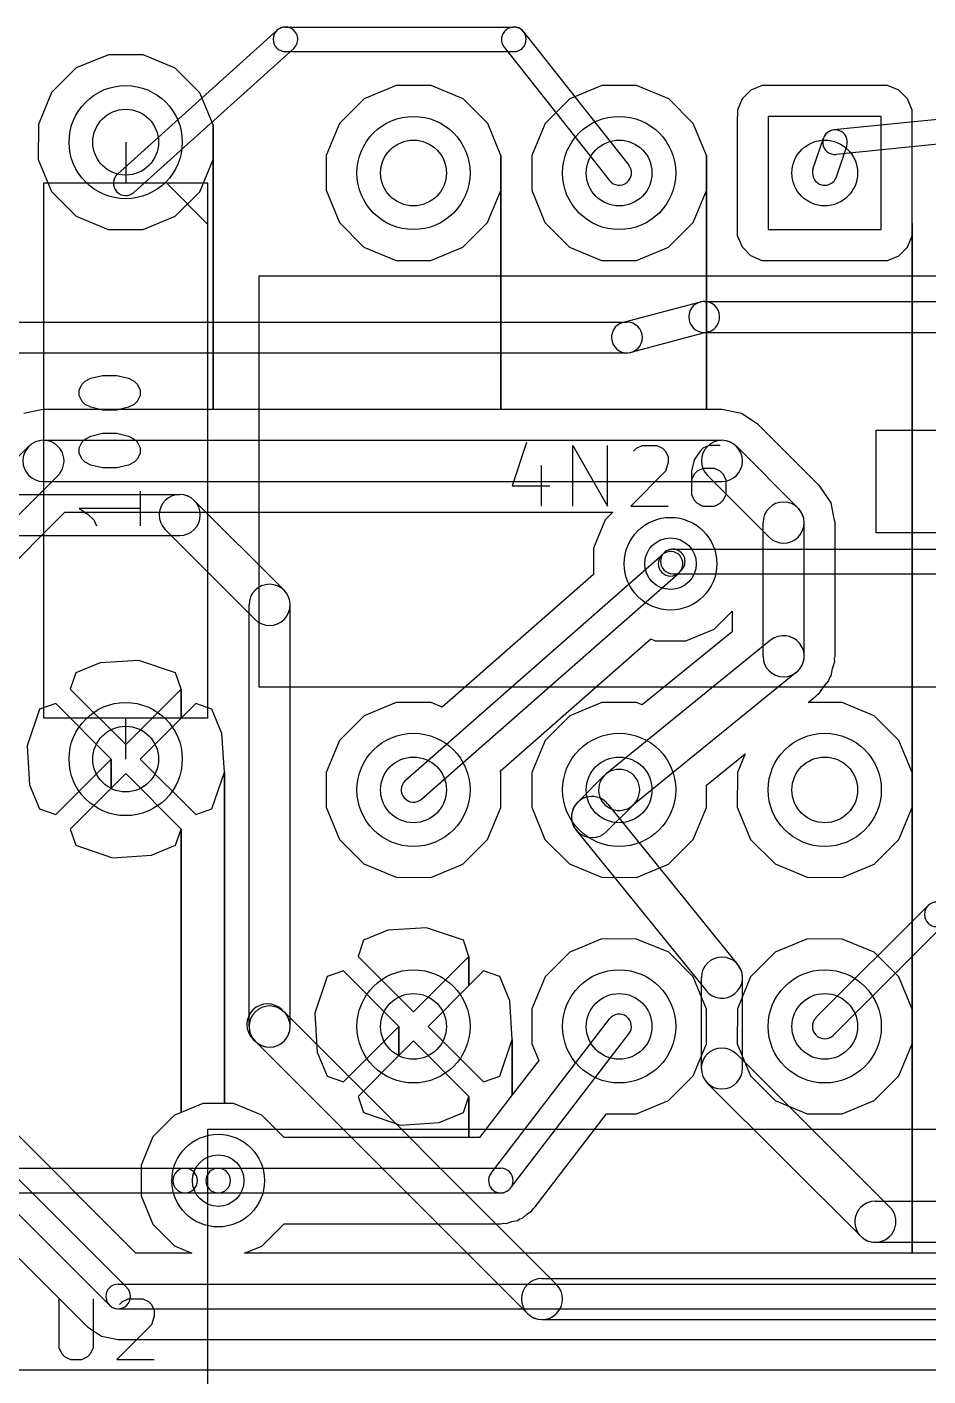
# Model space of a CAD drawing. Extents: x 10 to 410, y -287 to -10.
# Drawn here: x 189.53 to 200.67, y -130.68 to -114.02 of the extents above; entities that cross this region are included whole.
import ezdxf

# ---------------------------------------------------------------- set-up
doc = ezdxf.new("R2010")
doc.units = 0
doc.header["$MEASUREMENT"] = 0
doc.layers.add('Black', color=250, linetype='CONTINUOUS')
doc.layers.add('White', color=7, linetype='CONTINUOUS')

msp = doc.modelspace()

# ---------------------------------------------------------------- linework, layer by layer
at = {"layer": 'BLACK'}
for p, q in [((190.54, -114.363), (190.143, -114.527)), ((190.54, -114.363), (190.143, -114.527)), ((190.97, -114.364), (190.54, -114.363)), ((190.97, -114.364), (190.54, -114.363)), ((191.366, -114.528), (190.97, -114.364)), ((191.366, -114.528), (190.97, -114.364)), ((190.143, -114.527), (189.839, -114.831)), ((190.143, -114.527), (189.839, -114.831)), ((191.67, -114.832), (191.366, -114.528)), ((191.67, -114.832), (191.366, -114.528)), ((194.096, -114.744), (193.699, -114.908)), ((194.096, -114.744), (193.699, -114.908)), ((194.526, -114.745), (194.096, -114.744)), ((194.526, -114.745), (194.096, -114.744)), ((194.922, -114.909), (194.526, -114.745)), ((194.922, -114.909), (194.526, -114.745)), ((196.636, -114.744), (196.239, -114.908)), ((196.636, -114.744), (196.239, -114.908)), ((197.066, -114.745), (196.636, -114.744)), ((197.066, -114.745), (196.636, -114.744)), ((197.462, -114.909), (197.066, -114.745)), ((197.462, -114.909), (197.066, -114.745)), ((198.476, -114.802), (198.369, -114.909)), ((198.476, -114.802), (198.369, -114.909)), ((198.616, -114.744), (198.476, -114.802)), ((198.616, -114.744), (198.476, -114.802)), ((200.013, -114.744), (198.616, -114.744)), ((200.013, -114.744), (198.616, -114.744)), ((200.165, -114.745), (200.013, -114.744)), ((200.165, -114.745), (200.013, -114.744)), ((200.305, -114.803), (200.165, -114.745)), ((200.305, -114.803), (200.165, -114.745)), ((200.412, -114.91), (200.305, -114.803)), ((200.412, -114.91), (200.305, -114.803)), ((189.839, -114.831), (189.675, -115.227)), ((189.839, -114.831), (189.675, -115.227)), ((191.834, -115.229), (191.67, -114.832)), ((191.834, -115.229), (191.67, -114.832)), ((193.699, -114.908), (193.395, -115.212)), ((193.699, -114.908), (193.395, -115.212)), ((195.226, -115.213), (194.922, -114.909)), ((195.226, -115.213), (194.922, -114.909)), ((196.239, -114.908), (195.935, -115.212)), ((196.239, -114.908), (195.935, -115.212)), ((197.766, -115.213), (197.462, -114.909)), ((197.766, -115.213), (197.462, -114.909)), ((198.369, -114.909), (198.311, -115.049)), ((198.369, -114.909), (198.311, -115.049)), ((200.47, -115.05), (200.412, -114.91)), ((200.47, -115.05), (200.412, -114.91)), ((198.311, -115.049), (198.31, -115.201)), ((198.311, -115.049), (198.31, -115.201)), ((200.088, -115.125), (198.691, -115.125)), ((198.691, -115.125), (198.691, -116.522)), ((200.088, -115.125), (198.691, -115.125)), ((198.691, -115.125), (198.691, -116.522)), ((200.088, -115.125), (198.691, -115.125)), ((198.691, -115.125), (198.691, -116.522)), ((200.088, -116.522), (200.088, -115.125)), ((200.088, -116.522), (200.088, -115.125)), ((200.088, -116.522), (200.088, -115.125)), ((200.47, -116.447), (200.47, -115.05)), ((200.47, -116.447), (200.47, -115.05)), ((189.675, -115.227), (189.674, -115.657)), ((189.675, -115.227), (189.674, -115.657)), ((191.833, -115.659), (191.834, -115.229)), ((191.833, -115.659), (191.834, -115.229)), ((191.834, -118.745), (191.834, -115.229)), ((191.834, -115.229), (191.834, -118.745)), ((191.834, -118.745), (191.834, -115.229)), ((191.834, -115.229), (191.834, -118.745)), ((193.395, -115.212), (193.231, -115.608)), ((193.395, -115.212), (193.231, -115.608)), ((195.39, -115.61), (195.226, -115.213)), ((195.39, -115.61), (195.226, -115.213)), ((195.935, -115.212), (195.771, -115.608)), ((195.935, -115.212), (195.771, -115.608)), ((197.93, -115.61), (197.766, -115.213)), ((197.93, -115.61), (197.766, -115.213)), ((198.31, -115.201), (198.31, -116.598)), ((198.31, -115.201), (198.31, -116.598)), ((190.754, -115.443), (190.754, -115.951)), ((193.231, -115.608), (193.23, -116.038)), ((193.231, -115.608), (193.23, -116.038)), ((195.389, -116.04), (195.39, -115.61)), ((195.389, -116.04), (195.39, -115.61)), ((195.39, -118.745), (195.39, -115.61)), ((195.39, -115.61), (195.39, -118.745)), ((195.39, -118.745), (195.39, -115.61)), ((195.39, -115.61), (195.39, -118.745)), ((195.771, -115.608), (195.77, -116.038)), ((195.771, -115.608), (195.77, -116.038)), ((197.929, -116.04), (197.93, -115.61)), ((197.929, -116.04), (197.93, -115.61)), ((197.93, -118.745), (197.93, -115.61)), ((197.93, -115.61), (197.93, -118.745)), ((197.93, -118.745), (197.93, -115.61)), ((197.93, -115.61), (197.93, -118.745)), ((189.674, -115.657), (189.838, -116.054)), ((189.674, -115.657), (189.838, -116.054)), ((191.669, -116.055), (191.833, -115.659)), ((191.669, -116.055), (191.833, -115.659)), ((191.77, -115.951), (189.738, -115.951)), ((189.738, -115.951), (189.738, -122.555)), ((191.262, -115.951), (191.77, -116.459)), ((191.77, -122.555), (191.77, -115.951)), ((189.838, -116.054), (190.142, -116.358)), ((189.838, -116.054), (190.142, -116.358)), ((191.365, -116.359), (191.669, -116.055)), ((191.365, -116.359), (191.669, -116.055)), ((193.23, -116.038), (193.394, -116.435)), ((193.23, -116.038), (193.394, -116.435)), ((195.225, -116.436), (195.389, -116.04)), ((195.225, -116.436), (195.389, -116.04)), ((195.77, -116.038), (195.934, -116.435)), ((195.77, -116.038), (195.934, -116.435)), ((197.765, -116.436), (197.929, -116.04)), ((197.765, -116.436), (197.929, -116.04)), ((190.142, -116.358), (190.538, -116.522)), ((190.142, -116.358), (190.538, -116.522)), ((190.968, -116.523), (191.365, -116.359)), ((190.968, -116.523), (191.365, -116.359)), ((193.394, -116.435), (193.698, -116.739)), ((193.394, -116.435), (193.698, -116.739)), ((194.921, -116.74), (195.225, -116.436)), ((194.921, -116.74), (195.225, -116.436)), ((195.934, -116.435), (196.238, -116.739)), ((195.934, -116.435), (196.238, -116.739)), ((197.461, -116.74), (197.765, -116.436)), ((197.461, -116.74), (197.765, -116.436)), ((200.469, -116.599), (200.47, -116.447)), ((200.469, -116.599), (200.47, -116.447)), ((200.47, -123.23), (200.47, -116.447)), ((200.47, -116.447), (200.47, -123.23)), ((200.47, -123.23), (200.47, -116.447)), ((200.47, -116.447), (200.47, -123.23)), ((190.538, -116.522), (190.968, -116.523)), ((190.538, -116.522), (190.968, -116.523)), ((198.31, -116.598), (198.368, -116.738)), ((198.31, -116.598), (198.368, -116.738)), ((198.691, -116.522), (200.088, -116.522)), ((198.691, -116.522), (200.088, -116.522)), ((198.691, -116.522), (200.088, -116.522)), ((200.411, -116.739), (200.469, -116.599)), ((200.411, -116.739), (200.469, -116.599)), ((193.698, -116.739), (194.094, -116.903)), ((193.698, -116.739), (194.094, -116.903)), ((194.524, -116.904), (194.921, -116.74)), ((194.524, -116.904), (194.921, -116.74)), ((196.238, -116.739), (196.634, -116.903)), ((196.238, -116.739), (196.634, -116.903)), ((197.064, -116.904), (197.461, -116.74)), ((197.064, -116.904), (197.461, -116.74)), ((198.368, -116.738), (198.475, -116.845)), ((198.368, -116.738), (198.475, -116.845)), ((200.304, -116.846), (200.411, -116.739)), ((200.304, -116.846), (200.411, -116.739)), ((194.094, -116.903), (194.524, -116.904)), ((194.094, -116.903), (194.524, -116.904)), ((196.634, -116.903), (197.064, -116.904)), ((196.634, -116.903), (197.064, -116.904)), ((198.475, -116.845), (198.615, -116.903)), ((198.475, -116.845), (198.615, -116.903)), ((198.615, -116.903), (198.767, -116.904)), ((198.615, -116.903), (198.767, -116.904)), ((198.767, -116.904), (200.164, -116.904)), ((198.767, -116.904), (200.164, -116.904)), ((200.164, -116.904), (200.304, -116.846)), ((200.164, -116.904), (200.304, -116.846)), ((192.405, -122.174), (192.405, -117.094)), ((192.405, -117.094), (201.295, -117.094)), ((190.181, -118.503), (190.216, -118.432)), ((190.216, -118.432), (190.252, -118.396)), ((190.252, -118.396), (190.323, -118.36)), ((190.323, -118.36), (190.466, -118.324)), ((190.466, -118.324), (190.645, -118.324)), ((190.645, -118.324), (190.788, -118.36)), ((190.788, -118.36), (190.859, -118.396)), ((190.859, -118.396), (190.895, -118.432)), ((190.895, -118.432), (190.931, -118.503)), ((190.181, -118.574), (190.181, -118.503)), ((190.216, -118.646), (190.181, -118.574)), ((190.931, -118.574), (190.895, -118.646)), ((190.931, -118.503), (190.931, -118.574)), ((189.69, -118.755), (189.495, -118.793)), ((189.69, -118.755), (189.495, -118.793)), ((189.738, -118.745), (189.69, -118.755)), ((189.738, -118.745), (189.69, -118.755)), ((191.834, -118.745), (189.738, -118.745)), ((189.738, -118.745), (189.738, -118.745)), ((191.834, -118.745), (189.738, -118.745)), ((189.738, -118.745), (189.738, -118.745)), ((190.252, -118.682), (190.216, -118.646)), ((190.323, -118.717), (190.252, -118.682)), ((190.466, -118.753), (190.323, -118.717)), ((190.645, -118.753), (190.466, -118.753)), ((190.788, -118.717), (190.645, -118.753)), ((190.859, -118.682), (190.788, -118.717)), ((190.895, -118.646), (190.859, -118.682)), ((195.39, -118.745), (191.834, -118.745)), ((195.39, -118.745), (191.834, -118.745)), ((197.93, -118.745), (195.39, -118.745)), ((197.93, -118.745), (195.39, -118.745)), ((198.12, -118.745), (197.93, -118.745)), ((198.12, -118.745), (197.93, -118.745)), ((198.363, -118.793), (198.12, -118.745)), ((198.363, -118.793), (198.12, -118.745)), ((198.569, -118.931), (198.363, -118.793)), ((198.569, -118.931), (198.363, -118.793)), ((199.331, -119.693), (198.569, -118.931)), ((199.331, -119.693), (198.569, -118.931)), ((189.738, -119.126), (198.12, -119.126)), ((190.216, -119.146), (190.252, -119.11)), ((190.252, -119.11), (190.323, -119.074)), ((190.323, -119.074), (190.466, -119.039)), ((190.466, -119.039), (190.645, -119.039)), ((190.645, -119.039), (190.788, -119.074)), ((190.788, -119.074), (190.859, -119.11)), ((190.859, -119.11), (190.895, -119.146)), ((200.025, -120.269), (200.025, -118.999)), ((200.025, -118.999), (201.295, -118.999)), ((187.78, -120.978), (189.558, -119.2)), ((190.181, -119.217), (190.216, -119.146)), ((190.181, -119.289), (190.181, -119.217)), ((190.216, -119.36), (190.181, -119.289)), ((190.895, -119.146), (190.931, -119.217)), ((190.931, -119.289), (190.895, -119.36)), ((190.931, -119.217), (190.931, -119.289)), ((195.707, -119.152), (195.529, -119.688)), ((196.279, -119.938), (196.279, -119.188)), ((196.279, -119.188), (196.707, -119.938)), ((196.707, -119.938), (196.707, -119.188)), ((197.029, -119.259), (197.064, -119.223)), ((197.064, -119.223), (197.136, -119.188)), ((197.136, -119.188), (197.314, -119.188)), ((197.314, -119.188), (197.386, -119.223)), ((197.386, -119.223), (197.421, -119.259)), ((197.421, -119.259), (197.457, -119.33)), ((197.85, -119.259), (197.779, -119.366)), ((197.886, -119.223), (197.85, -119.259)), ((197.957, -119.188), (197.886, -119.223)), ((198.1, -119.188), (197.957, -119.188)), ((198.3, -119.2), (199.062, -119.962)), ((190.252, -119.396), (190.216, -119.36)), ((190.323, -119.432), (190.252, -119.396)), ((190.466, -119.467), (190.323, -119.432)), ((190.645, -119.467), (190.466, -119.467)), ((190.788, -119.432), (190.645, -119.467)), ((190.859, -119.396), (190.788, -119.432)), ((190.895, -119.36), (190.859, -119.396)), ((195.886, -119.438), (195.886, -119.938)), ((197.457, -119.402), (197.421, -119.509)), ((197.457, -119.33), (197.457, -119.402)), ((197.779, -119.366), (197.743, -119.509)), ((188.14, -121.338), (189.918, -119.56)), ((189.738, -119.634), (198.12, -119.634)), ((197.421, -119.509), (196.993, -119.938)), ((197.743, -119.509), (197.743, -119.795)), ((197.779, -119.545), (197.743, -119.616)), ((197.814, -119.509), (197.779, -119.545)), ((197.886, -119.473), (197.814, -119.509)), ((198.029, -119.473), (197.886, -119.473)), ((197.94, -119.56), (198.702, -120.322)), ((198.1, -119.509), (198.029, -119.473)), ((198.136, -119.545), (198.1, -119.509)), ((198.171, -119.616), (198.136, -119.545)), ((198.171, -119.795), (198.171, -119.616)), ((190.931, -119.753), (190.931, -120.182)), ((195.529, -119.688), (195.993, -119.688)), ((197.743, -119.795), (197.779, -119.866)), ((198.136, -119.866), (198.171, -119.795)), ((199.469, -119.899), (199.331, -119.693)), ((199.331, -119.693), (199.331, -119.693)), ((199.469, -119.899), (199.331, -119.693)), ((199.331, -119.693), (199.331, -119.693)), ((190.931, -119.967), (190.181, -119.967)), ((190.181, -119.967), (190.288, -120.039)), ((196.993, -119.938), (197.457, -119.938)), ((197.779, -119.866), (197.814, -119.902)), ((197.814, -119.902), (197.886, -119.938)), ((197.886, -119.938), (198.029, -119.938)), ((198.029, -119.938), (198.1, -119.902)), ((198.1, -119.902), (198.136, -119.866)), ((199.507, -120.094), (199.469, -119.899)), ((199.469, -119.899), (199.469, -119.899)), ((199.507, -120.094), (199.469, -119.899)), ((199.469, -119.899), (199.469, -119.899)), ((189.053, -120.963), (190.001, -120.015)), ((189.053, -120.963), (190.001, -120.015)), ((190.001, -120.015), (196.773, -120.015)), ((190.001, -120.015), (196.773, -120.015)), ((190.288, -120.039), (190.359, -120.11)), ((190.359, -120.11), (190.395, -120.182)), ((196.678, -120.11), (196.533, -120.46)), ((196.678, -120.11), (196.533, -120.46)), ((196.773, -120.015), (196.678, -120.11)), ((196.773, -120.015), (196.678, -120.11)), ((199.517, -120.142), (199.507, -120.094)), ((199.517, -120.142), (199.507, -120.094)), ((198.628, -121.793), (198.628, -120.142)), ((199.136, -121.793), (199.136, -120.142)), ((199.517, -121.793), (199.517, -120.142)), ((199.517, -120.142), (199.517, -120.142)), ((199.517, -120.142), (199.517, -120.142)), ((199.517, -121.793), (199.517, -120.142)), ((199.517, -120.142), (199.517, -120.142)), ((199.517, -120.142), (199.517, -120.142)), ((201.295, -120.269), (200.025, -120.269)), ((196.533, -120.46), (196.532, -120.782)), ((196.533, -120.46), (196.532, -120.782)), ((194.208, -123.328), (197.386, -120.537)), ((194.409, -123.557), (197.587, -120.766)), ((196.532, -120.782), (194.665, -122.422)), ((196.532, -120.782), (194.665, -122.422)), ((198.024, -121.458), (198.247, -121.235)), ((198.024, -121.458), (198.247, -121.235)), ((198.247, -121.235), (198.247, -121.49)), ((198.247, -121.235), (198.247, -121.49)), ((197.674, -121.603), (198.024, -121.458)), ((197.674, -121.603), (198.024, -121.458)), ((195.382, -123.212), (197.24, -121.58)), ((195.382, -123.212), (197.24, -121.58)), ((198.722, -121.596), (196.69, -123.247)), ((198.247, -121.49), (197.136, -122.394)), ((198.247, -121.49), (197.136, -122.394)), ((197.24, -121.58), (197.295, -121.602)), ((197.24, -121.58), (197.295, -121.602)), ((197.295, -121.602), (197.674, -121.603)), ((197.295, -121.602), (197.674, -121.603)), ((199.51, -121.826), (199.517, -121.793)), ((199.51, -121.826), (199.517, -121.793)), ((190.437, -121.874), (190.138, -121.998)), ((190.437, -121.874), (190.138, -121.998)), ((190.916, -121.844), (190.437, -121.874)), ((190.916, -121.844), (190.437, -121.874)), ((191.37, -121.998), (190.916, -121.844)), ((191.37, -121.998), (190.916, -121.844)), ((199.469, -122.036), (199.487, -121.944)), ((199.469, -122.036), (199.487, -121.944)), ((199.487, -121.944), (199.513, -121.858)), ((199.487, -121.944), (199.513, -121.858)), ((199.513, -121.858), (199.51, -121.826)), ((199.513, -121.858), (199.51, -121.826)), ((190.138, -121.998), (190.069, -122.198)), ((190.138, -121.998), (190.069, -122.198)), ((191.439, -122.198), (191.37, -121.998)), ((191.439, -122.198), (191.37, -121.998)), ((199.042, -121.99), (197.01, -123.641)), ((199.383, -122.163), (199.44, -122.095)), ((199.383, -122.163), (199.44, -122.095)), ((199.44, -122.095), (199.45, -122.064)), ((199.44, -122.095), (199.45, -122.064)), ((199.45, -122.064), (199.469, -122.036)), ((199.45, -122.064), (199.469, -122.036)), ((190.069, -122.198), (190.754, -122.883)), ((190.069, -122.198), (190.754, -122.883)), ((190.754, -122.883), (191.439, -122.198)), ((190.754, -122.883), (191.439, -122.198)), ((191.439, -122.558), (191.439, -122.198)), ((191.439, -122.198), (191.439, -122.558)), ((191.439, -122.558), (191.439, -122.198)), ((191.439, -122.198), (191.439, -122.558)), ((201.295, -122.174), (192.405, -122.174)), ((199.185, -122.364), (199.282, -122.286)), ((199.185, -122.364), (199.282, -122.286)), ((199.282, -122.286), (199.303, -122.261)), ((199.282, -122.286), (199.303, -122.261)), ((199.303, -122.261), (199.331, -122.242)), ((199.303, -122.261), (199.331, -122.242)), ((199.331, -122.242), (199.383, -122.163)), ((199.331, -122.242), (199.383, -122.163)), ((189.689, -122.447), (189.535, -122.901)), ((189.689, -122.447), (189.535, -122.901)), ((189.889, -122.378), (189.689, -122.447)), ((189.889, -122.378), (189.689, -122.447)), ((190.574, -123.063), (189.889, -122.378)), ((190.574, -123.063), (189.889, -122.378)), ((191.619, -122.378), (191.439, -122.558)), ((191.619, -122.378), (191.439, -122.558)), ((191.819, -122.447), (191.619, -122.378)), ((191.819, -122.447), (191.619, -122.378)), ((191.943, -122.746), (191.819, -122.447)), ((191.943, -122.746), (191.819, -122.447)), ((194.096, -122.364), (193.699, -122.528)), ((194.096, -122.364), (193.699, -122.528)), ((194.526, -122.365), (194.096, -122.364)), ((194.526, -122.365), (194.096, -122.364)), ((194.665, -122.422), (194.526, -122.365)), ((194.665, -122.422), (194.526, -122.365)), ((196.636, -122.364), (196.239, -122.528)), ((196.636, -122.364), (196.239, -122.528)), ((197.066, -122.365), (196.636, -122.364)), ((197.066, -122.365), (196.636, -122.364)), ((197.136, -122.394), (197.066, -122.365)), ((197.136, -122.394), (197.066, -122.365)), ((199.606, -122.365), (199.185, -122.364)), ((199.606, -122.365), (199.185, -122.364)), ((200.002, -122.529), (199.606, -122.365)), ((200.002, -122.529), (199.606, -122.365)), ((189.738, -122.555), (190.754, -122.555)), ((190.754, -123.063), (190.754, -122.555)), ((190.754, -122.555), (191.77, -122.555)), ((191.439, -122.558), (190.934, -123.063)), ((191.439, -122.558), (190.934, -123.063)), ((193.699, -122.528), (193.395, -122.832)), ((193.699, -122.528), (193.395, -122.832)), ((196.239, -122.528), (195.935, -122.832)), ((196.239, -122.528), (195.935, -122.832)), ((200.306, -122.833), (200.002, -122.529)), ((200.306, -122.833), (200.002, -122.529)), ((191.973, -123.225), (191.943, -122.746)), ((191.973, -123.225), (191.943, -122.746)), ((189.535, -122.901), (189.565, -123.38)), ((189.535, -122.901), (189.565, -123.38)), ((193.395, -122.832), (193.231, -123.228)), ((193.395, -122.832), (193.231, -123.228)), ((195.935, -122.832), (195.771, -123.228)), ((195.935, -122.832), (195.771, -123.228)), ((200.47, -123.23), (200.306, -122.833)), ((200.47, -123.23), (200.306, -122.833)), ((189.889, -123.748), (190.574, -123.063)), ((189.889, -123.748), (190.574, -123.063)), ((190.574, -123.422), (190.574, -123.063)), ((190.574, -123.063), (190.574, -123.422)), ((190.574, -123.422), (190.574, -123.063)), ((190.574, -123.063), (190.574, -123.422)), ((190.934, -123.063), (191.619, -123.748)), ((190.934, -123.063), (191.619, -123.748)), ((197.93, -123.385), (198.407, -122.997)), ((197.93, -123.385), (198.407, -122.997)), ((198.407, -122.997), (198.311, -123.228)), ((198.407, -122.997), (198.311, -123.228)), ((190.754, -123.243), (190.574, -123.422)), ((190.754, -123.243), (190.574, -123.422)), ((191.439, -123.928), (190.754, -123.243)), ((191.439, -123.928), (190.754, -123.243)), ((191.819, -123.679), (191.973, -123.225)), ((191.819, -123.679), (191.973, -123.225)), ((191.973, -127.318), (191.973, -123.225)), ((191.973, -123.225), (191.973, -127.318)), ((191.973, -127.318), (191.973, -123.225)), ((191.973, -123.225), (191.973, -127.318)), ((193.231, -123.228), (193.23, -123.658)), ((193.231, -123.228), (193.23, -123.658)), ((195.39, -123.23), (195.382, -123.212)), ((195.39, -123.23), (195.382, -123.212)), ((195.389, -123.66), (195.39, -123.23)), ((195.389, -123.66), (195.39, -123.23)), ((195.771, -123.228), (195.77, -123.658)), ((195.771, -123.228), (195.77, -123.658)), ((198.311, -123.228), (198.31, -123.658)), ((198.311, -123.228), (198.31, -123.658)), ((200.469, -123.66), (200.47, -123.23)), ((200.469, -123.66), (200.47, -123.23)), ((200.47, -126.151), (200.47, -123.23)), ((200.47, -123.23), (200.47, -123.23)), ((200.47, -123.23), (200.47, -126.151)), ((200.47, -126.151), (200.47, -123.23)), ((200.47, -123.23), (200.47, -123.23)), ((200.47, -123.23), (200.47, -126.151)), ((189.565, -123.38), (189.689, -123.679)), ((189.565, -123.38), (189.689, -123.679)), ((190.574, -123.422), (190.069, -123.928)), ((190.574, -123.422), (190.069, -123.928)), ((197.929, -123.66), (197.93, -123.385)), ((197.929, -123.66), (197.93, -123.385)), ((189.689, -123.679), (189.889, -123.748)), ((189.689, -123.679), (189.889, -123.748)), ((191.619, -123.748), (191.819, -123.679)), ((191.619, -123.748), (191.819, -123.679)), ((193.23, -123.658), (193.394, -124.055)), ((193.23, -123.658), (193.394, -124.055)), ((195.225, -124.056), (195.389, -123.66)), ((195.225, -124.056), (195.389, -123.66)), ((195.77, -123.658), (195.934, -124.055)), ((195.77, -123.658), (195.934, -124.055)), ((197.765, -124.056), (197.929, -123.66)), ((197.765, -124.056), (197.929, -123.66)), ((198.31, -123.658), (198.474, -124.055)), ((198.31, -123.658), (198.474, -124.055)), ((200.305, -124.056), (200.469, -123.66)), ((200.305, -124.056), (200.469, -123.66)), ((190.069, -123.928), (190.138, -124.128)), ((190.069, -123.928), (190.138, -124.128)), ((191.37, -124.128), (191.439, -123.928)), ((191.37, -124.128), (191.439, -123.928)), ((191.439, -127.429), (191.439, -123.928)), ((191.439, -123.928), (191.439, -127.429)), ((191.439, -127.429), (191.439, -123.928)), ((191.439, -123.928), (191.439, -127.429)), ((190.138, -124.128), (190.592, -124.282)), ((190.138, -124.128), (190.592, -124.282)), ((191.071, -124.252), (191.37, -124.128)), ((191.071, -124.252), (191.37, -124.128)), ((193.394, -124.055), (193.698, -124.359)), ((193.394, -124.055), (193.698, -124.359)), ((194.921, -124.36), (195.225, -124.056)), ((194.921, -124.36), (195.225, -124.056)), ((195.934, -124.055), (196.238, -124.359)), ((195.934, -124.055), (196.238, -124.359)), ((197.461, -124.36), (197.765, -124.056)), ((197.461, -124.36), (197.765, -124.056)), ((198.474, -124.055), (198.778, -124.359)), ((198.474, -124.055), (198.778, -124.359)), ((200.001, -124.36), (200.305, -124.056)), ((200.001, -124.36), (200.305, -124.056)), ((190.592, -124.282), (191.071, -124.252)), ((190.592, -124.282), (191.071, -124.252)), ((193.698, -124.359), (194.094, -124.523)), ((193.698, -124.359), (194.094, -124.523)), ((194.524, -124.524), (194.921, -124.36)), ((194.524, -124.524), (194.921, -124.36)), ((196.238, -124.359), (196.634, -124.523)), ((196.238, -124.359), (196.634, -124.523)), ((197.064, -124.524), (197.461, -124.36)), ((197.064, -124.524), (197.461, -124.36)), ((198.778, -124.359), (199.174, -124.523)), ((198.778, -124.359), (199.174, -124.523)), ((199.604, -124.524), (200.001, -124.36)), ((199.604, -124.524), (200.001, -124.36)), ((194.094, -124.523), (194.524, -124.524)), ((194.094, -124.523), (194.524, -124.524)), ((196.634, -124.523), (197.064, -124.524)), ((196.634, -124.523), (197.064, -124.524)), ((199.174, -124.523), (199.604, -124.524)), ((199.174, -124.523), (199.604, -124.524)), ((193.694, -125.3), (193.625, -125.5)), ((193.694, -125.3), (193.625, -125.5)), ((193.993, -125.176), (193.694, -125.3)), ((193.993, -125.176), (193.694, -125.3)), ((194.472, -125.146), (193.993, -125.176)), ((194.472, -125.146), (193.993, -125.176)), ((194.926, -125.3), (194.472, -125.146)), ((194.926, -125.3), (194.472, -125.146)), ((194.995, -125.5), (194.926, -125.3)), ((194.995, -125.5), (194.926, -125.3)), ((196.636, -125.285), (196.239, -125.449)), ((196.636, -125.285), (196.239, -125.449)), ((197.066, -125.286), (196.636, -125.285)), ((197.066, -125.286), (196.636, -125.285)), ((197.462, -125.45), (197.066, -125.286)), ((197.462, -125.45), (197.066, -125.286)), ((199.176, -125.285), (198.779, -125.449)), ((199.176, -125.285), (198.779, -125.449)), ((199.606, -125.286), (199.176, -125.285)), ((199.606, -125.286), (199.176, -125.285)), ((200.002, -125.45), (199.606, -125.286)), ((200.002, -125.45), (199.606, -125.286)), ((196.239, -125.449), (195.935, -125.753)), ((196.239, -125.449), (195.935, -125.753)), ((197.766, -125.754), (197.462, -125.45)), ((197.766, -125.754), (197.462, -125.45)), ((198.779, -125.449), (198.475, -125.753)), ((198.779, -125.449), (198.475, -125.753)), ((200.306, -125.754), (200.002, -125.45)), ((200.306, -125.754), (200.002, -125.45)), ((193.625, -125.5), (194.31, -126.185)), ((193.625, -125.5), (194.31, -126.185)), ((194.31, -126.185), (194.995, -125.5)), ((194.31, -126.185), (194.995, -125.5)), ((194.995, -125.86), (194.995, -125.5)), ((194.995, -125.5), (194.995, -125.86)), ((194.995, -125.86), (194.995, -125.5)), ((194.995, -125.5), (194.995, -125.86)), ((193.245, -125.749), (193.091, -126.203)), ((193.245, -125.749), (193.091, -126.203)), ((193.445, -125.68), (193.245, -125.749)), ((193.445, -125.68), (193.245, -125.749)), ((194.13, -126.365), (193.445, -125.68)), ((194.13, -126.365), (193.445, -125.68)), ((195.175, -125.68), (194.995, -125.86)), ((195.175, -125.68), (194.995, -125.86)), ((195.375, -125.749), (195.175, -125.68)), ((195.375, -125.749), (195.175, -125.68)), ((195.499, -126.048), (195.375, -125.749)), ((195.499, -126.048), (195.375, -125.749)), ((195.935, -125.753), (195.771, -126.149)), ((195.935, -125.753), (195.771, -126.149)), ((197.93, -126.151), (197.766, -125.754)), ((197.93, -126.151), (197.766, -125.754)), ((198.475, -125.753), (198.311, -126.149)), ((198.475, -125.753), (198.311, -126.149)), ((200.47, -126.151), (200.306, -125.754)), ((200.47, -126.151), (200.306, -125.754)), ((194.995, -125.86), (194.49, -126.365)), ((194.995, -125.86), (194.49, -126.365)), ((195.529, -126.527), (195.499, -126.048)), ((195.529, -126.527), (195.499, -126.048)), ((193.091, -126.203), (193.121, -126.682)), ((193.091, -126.203), (193.121, -126.682)), ((195.268, -128.177), (196.729, -126.273)), ((195.771, -126.149), (195.77, -126.579)), ((195.771, -126.149), (195.77, -126.579)), ((197.929, -126.581), (197.93, -126.151)), ((197.929, -126.581), (197.93, -126.151)), ((198.311, -126.149), (198.31, -126.579)), ((198.311, -126.149), (198.31, -126.579)), ((200.469, -126.581), (200.47, -126.151)), ((200.469, -126.581), (200.47, -126.151)), ((200.47, -129.166), (200.47, -126.151)), ((200.47, -126.151), (200.47, -129.166)), ((200.47, -129.166), (200.47, -126.151)), ((200.47, -126.151), (200.47, -129.166)), ((193.445, -127.05), (194.13, -126.365)), ((193.445, -127.05), (194.13, -126.365)), ((194.13, -126.724), (194.13, -126.365)), ((194.13, -126.365), (194.13, -126.724)), ((194.13, -126.724), (194.13, -126.365)), ((194.13, -126.365), (194.13, -126.724)), ((194.49, -126.365), (195.175, -127.05)), ((194.49, -126.365), (195.175, -127.05)), ((195.51, -128.362), (196.971, -126.458)), ((194.31, -126.545), (194.13, -126.724)), ((194.31, -126.545), (194.13, -126.724)), ((194.995, -127.23), (194.31, -126.545)), ((194.995, -127.23), (194.31, -126.545)), ((195.375, -126.981), (195.529, -126.527)), ((195.375, -126.981), (195.529, -126.527)), ((195.529, -127.211), (195.529, -126.527)), ((195.529, -126.527), (195.529, -127.211)), ((195.529, -127.211), (195.529, -126.527)), ((195.529, -126.527), (195.529, -127.211)), ((195.77, -126.579), (195.856, -126.786)), ((195.77, -126.579), (195.856, -126.786)), ((197.765, -126.977), (197.929, -126.581)), ((197.765, -126.977), (197.929, -126.581)), ((198.31, -126.579), (198.474, -126.976)), ((198.31, -126.579), (198.474, -126.976)), ((200.305, -126.977), (200.469, -126.581)), ((200.305, -126.977), (200.469, -126.581)), ((193.121, -126.682), (193.245, -126.981)), ((193.121, -126.682), (193.245, -126.981)), ((194.13, -126.724), (193.625, -127.23)), ((194.13, -126.724), (193.625, -127.23)), ((195.856, -126.786), (195.529, -127.211)), ((195.856, -126.786), (195.529, -127.211)), ((190.768, -129.592), (188.068, -126.892)), ((190.552, -129.808), (187.852, -127.108)), ((193.245, -126.981), (193.445, -127.05)), ((193.245, -126.981), (193.445, -127.05)), ((195.175, -127.05), (195.375, -126.981)), ((195.175, -127.05), (195.375, -126.981)), ((197.461, -127.281), (197.765, -126.977)), ((197.461, -127.281), (197.765, -126.977)), ((198.474, -126.976), (198.778, -127.28)), ((198.474, -126.976), (198.778, -127.28)), ((200.001, -127.281), (200.305, -126.977)), ((200.001, -127.281), (200.305, -126.977)), ((193.625, -127.23), (193.694, -127.43)), ((193.625, -127.23), (193.694, -127.43)), ((194.926, -127.43), (194.995, -127.23)), ((194.926, -127.43), (194.995, -127.23)), ((194.995, -127.737), (194.995, -127.23)), ((194.995, -127.23), (194.995, -127.737)), ((194.995, -127.737), (194.995, -127.23)), ((194.995, -127.23), (194.995, -127.737)), ((195.529, -127.211), (195.126, -127.737)), ((195.529, -127.211), (195.126, -127.737)), ((197.064, -127.445), (197.461, -127.281)), ((197.064, -127.445), (197.461, -127.281)), ((198.778, -127.28), (199.174, -127.444)), ((198.778, -127.28), (199.174, -127.444)), ((199.604, -127.445), (200.001, -127.281)), ((199.604, -127.445), (200.001, -127.281)), ((191.358, -127.462), (191.09, -127.73)), ((191.358, -127.462), (191.09, -127.73)), ((191.439, -127.429), (191.358, -127.462)), ((191.439, -127.429), (191.358, -127.462)), ((191.708, -127.317), (191.439, -127.429)), ((191.708, -127.317), (191.439, -127.429)), ((191.973, -127.318), (191.708, -127.317)), ((191.973, -127.318), (191.708, -127.317)), ((192.087, -127.318), (191.973, -127.318)), ((192.087, -127.318), (191.973, -127.318)), ((192.437, -127.463), (192.087, -127.318)), ((192.437, -127.463), (192.087, -127.318)), ((192.705, -127.731), (192.437, -127.463)), ((192.705, -127.731), (192.437, -127.463)), ((193.694, -127.43), (194.148, -127.584)), ((193.694, -127.43), (194.148, -127.584)), ((194.627, -127.554), (194.926, -127.43)), ((194.627, -127.554), (194.926, -127.43)), ((195.813, -128.595), (196.695, -127.444)), ((195.813, -128.595), (196.695, -127.444)), ((196.695, -127.444), (197.064, -127.445)), ((196.695, -127.444), (197.064, -127.445)), ((199.174, -127.444), (199.604, -127.445)), ((199.174, -127.444), (199.604, -127.445)), ((190.881, -129.166), (189.243, -127.528)), ((190.881, -129.166), (189.243, -127.528)), ((191.77, -132.715), (191.77, -127.635)), ((191.77, -127.635), (219.71, -127.635)), ((194.148, -127.584), (194.627, -127.554)), ((194.148, -127.584), (194.627, -127.554)), ((191.09, -127.73), (190.945, -128.08)), ((191.09, -127.73), (190.945, -128.08)), ((192.707, -127.737), (192.705, -127.731)), ((192.707, -127.737), (192.705, -127.731)), ((194.995, -127.737), (192.707, -127.737)), ((194.995, -127.737), (192.707, -127.737)), ((195.126, -127.737), (194.995, -127.737)), ((195.126, -127.737), (194.995, -127.737)), ((188.301, -128.096), (190.283, -130.077)), ((188.301, -128.096), (190.283, -130.077)), ((190.945, -128.08), (190.944, -128.459)), ((190.945, -128.08), (190.944, -128.459)), ((191.897, -128.118), (195.389, -128.118)), ((190.944, -128.459), (191.089, -128.809)), ((190.944, -128.459), (191.089, -128.809)), ((191.897, -128.422), (195.389, -128.422)), ((195.767, -128.647), (195.786, -128.618)), ((195.767, -128.647), (195.786, -128.618)), ((195.786, -128.618), (195.813, -128.595)), ((195.786, -128.618), (195.813, -128.595)), ((192.704, -128.81), (192.707, -128.803)), ((192.704, -128.81), (192.707, -128.803)), ((192.707, -128.803), (195.389, -128.803)), ((192.707, -128.803), (195.389, -128.803)), ((195.389, -128.803), (195.424, -128.797)), ((195.389, -128.803), (195.424, -128.797)), ((195.424, -128.797), (195.459, -128.799)), ((195.424, -128.797), (195.459, -128.799)), ((195.459, -128.799), (195.525, -128.776)), ((195.459, -128.799), (195.525, -128.776)), ((195.525, -128.776), (195.594, -128.763)), ((195.525, -128.776), (195.594, -128.763)), ((195.594, -128.763), (195.623, -128.743)), ((195.594, -128.763), (195.623, -128.743)), ((195.623, -128.743), (195.656, -128.732)), ((195.623, -128.743), (195.656, -128.732)), ((195.656, -128.732), (195.709, -128.686)), ((195.656, -128.732), (195.709, -128.686)), ((195.709, -128.686), (195.767, -128.647)), ((195.709, -128.686), (195.767, -128.647)), ((191.089, -128.809), (191.357, -129.077)), ((191.089, -128.809), (191.357, -129.077)), ((192.436, -129.078), (192.704, -128.81)), ((192.436, -129.078), (192.704, -128.81)), ((191.357, -129.077), (191.572, -129.166)), ((191.357, -129.077), (191.572, -129.166)), ((192.222, -129.166), (192.436, -129.078)), ((192.222, -129.166), (192.436, -129.078)), ((191.572, -129.166), (190.881, -129.166)), ((191.572, -129.166), (190.881, -129.166)), ((200.47, -129.166), (192.222, -129.166)), ((200.47, -129.166), (192.222, -129.166)), ((200.847, -129.166), (200.47, -129.166)), ((200.847, -129.166), (200.47, -129.166)), ((190.66, -129.547), (201.068, -129.547)), ((189.929, -129.729), (189.929, -130.336)), ((190.357, -130.336), (190.357, -129.729)), ((190.679, -129.8), (190.714, -129.764)), ((190.714, -129.764), (190.786, -129.729)), ((190.786, -129.729), (190.964, -129.729)), ((190.964, -129.729), (191.036, -129.764)), ((191.036, -129.764), (191.071, -129.8)), ((191.071, -129.8), (191.107, -129.871)), ((190.66, -129.852), (201.068, -129.852)), ((191.107, -129.943), (191.071, -130.05)), ((191.107, -129.871), (191.107, -129.943)), ((190.283, -130.077), (190.283, -130.077)), ((190.283, -130.077), (190.456, -130.193)), ((190.283, -130.077), (190.283, -130.077)), ((190.283, -130.077), (190.456, -130.193)), ((191.071, -130.05), (190.643, -130.479)), ((190.456, -130.193), (190.456, -130.193)), ((190.456, -130.193), (190.619, -130.225)), ((190.456, -130.193), (190.456, -130.193)), ((190.456, -130.193), (190.619, -130.225)), ((190.619, -130.225), (190.66, -130.233)), ((190.619, -130.225), (190.66, -130.233)), ((190.66, -130.233), (190.66, -130.233)), ((190.66, -130.233), (190.66, -130.233)), ((190.66, -130.233), (201.068, -130.233)), ((190.66, -130.233), (190.66, -130.233)), ((190.66, -130.233), (190.66, -130.233)), ((190.66, -130.233), (201.068, -130.233)), ((189.929, -130.336), (189.964, -130.407)), ((189.964, -130.407), (190, -130.443)), ((190, -130.443), (190.071, -130.479)), ((190.214, -130.479), (190.286, -130.443)), ((190.286, -130.443), (190.321, -130.407)), ((190.321, -130.407), (190.357, -130.336)), ((190.071, -130.479), (190.214, -130.479)), ((190.643, -130.479), (191.107, -130.479))]:
    msp.add_line(p, q, dxfattribs=at)
for centre, radius in [((190.754, -115.443), 0.699), ((190.754, -115.443), 0.699), ((190.754, -115.443), 0.699), ((194.31, -115.824), 0.699), ((194.31, -115.824), 0.699), ((194.31, -115.824), 0.699), ((196.85, -115.824), 0.699), ((196.85, -115.824), 0.699), ((196.85, -115.824), 0.699), ((197.485, -120.65), 0.572), ((190.754, -123.063), 0.699), ((190.754, -123.063), 0.699), ((190.754, -123.063), 0.699), ((194.31, -123.444), 0.699), ((194.31, -123.444), 0.699), ((194.31, -123.444), 0.699), ((196.85, -123.444), 0.699), ((196.85, -123.444), 0.699), ((196.85, -123.444), 0.699), ((199.39, -123.444), 0.699), ((199.39, -123.444), 0.699), ((199.39, -123.444), 0.699), ((194.31, -126.365), 0.699), ((194.31, -126.365), 0.699), ((194.31, -126.365), 0.699), ((196.85, -126.365), 0.699), ((196.85, -126.365), 0.699), ((196.85, -126.365), 0.699), ((199.39, -126.365), 0.699), ((199.39, -126.365), 0.699), ((199.39, -126.365), 0.699), ((191.897, -128.27), 0.572)]:
    msp.add_circle(centre, radius, dxfattribs=at)
for centre, radius, start, end in [((189.738, -119.38), 0.254, 90, 270), ((189.738, -119.38), 0.254, 315, 495), ((198.12, -119.38), 0.254, 45, 225), ((198.12, -119.38), 0.254, 270, 450), ((198.882, -120.142), 0.254, 360, 540), ((198.882, -120.142), 0.254, 225, 405), ((197.486, -120.651), 0.152, 311.3, 491.3), ((198.882, -121.793), 0.254, -50.9, 129.1), ((198.882, -121.793), 0.254, 180, 360), ((196.85, -123.444), 0.254, 129.1, 309.1), ((194.309, -123.443), 0.152, 131.3, 311.3), ((196.85, -126.365), 0.152, 322.5, 502.5), ((191.897, -128.27), 0.152, 90, 270), ((195.389, -128.27), 0.152, 270, 450), ((195.389, -128.27), 0.152, 142.5, 322.5), ((190.66, -129.7), 0.152, 90, 270), ((190.66, -129.7), 0.152, 225, 405)]:
    msp.add_arc(centre, radius, start, end, dxfattribs=at)
at = {"layer": 'WHITE'}
for p, q in [((190.652, -115.838), (192.626, -114.06)), ((192.728, -114.021), (195.55, -114.021)), ((195.669, -114.08), (196.971, -115.729)), ((190.856, -116.064), (192.83, -114.286)), ((195.429, -114.268), (196.732, -115.917)), ((192.728, -114.325), (195.55, -114.325)), ((200.088, -115.125), (198.691, -115.125)), ((198.691, -115.125), (198.691, -116.522)), ((201.492, -115.091), (199.502, -115.293)), ((200.088, -116.522), (200.088, -115.125)), ((199.245, -115.776), (199.373, -115.395)), ((201.523, -115.394), (199.533, -115.596)), ((199.534, -115.872), (199.662, -115.491)), ((198.691, -116.522), (200.088, -116.522)), ((197.852, -117.418), (196.898, -117.672)), ((197.901, -117.412), (205.232, -117.412)), ((186.763, -117.665), (196.947, -117.665)), ((197.95, -117.786), (196.996, -118.04)), ((197.901, -117.793), (205.232, -117.793)), ((186.763, -118.046), (196.947, -118.046)), ((186.182, -119.794), (191.422, -119.794)), ((191.601, -119.868), (192.712, -120.978)), ((186.182, -120.302), (191.422, -120.302)), ((191.242, -120.227), (192.352, -121.338)), ((197.513, -120.47), (206.715, -120.47)), ((197.377, -120.542), (197.405, -120.514)), ((197.513, -120.774), (206.715, -120.774)), ((197.593, -120.758), (197.621, -120.73)), ((192.278, -126.367), (192.278, -121.158)), ((192.786, -126.367), (192.786, -121.158)), ((196.336, -123.598), (196.67, -123.264)), ((196.696, -123.958), (197.03, -123.624)), ((196.712, -123.619), (198.318, -125.603)), ((196.317, -123.939), (197.924, -125.922)), ((200.666, -124.873), (199.282, -126.257)), ((200.882, -125.089), (199.498, -126.473)), ((197.866, -126.884), (197.866, -125.763)), ((198.374, -126.884), (198.374, -125.763)), ((192.685, -126.161), (192.712, -126.187)), ((192.712, -126.187), (196.076, -129.552)), ((192.326, -126.521), (192.352, -126.547)), ((192.352, -126.547), (195.717, -129.911)), ((198.298, -126.706), (200.196, -128.597)), ((197.939, -127.066), (199.837, -128.957)), ((184.722, -128.118), (191.488, -128.118)), ((191.488, -128.118), (191.897, -128.118)), ((184.722, -128.422), (191.488, -128.422)), ((191.488, -128.422), (191.897, -128.422)), ((200.015, -128.524), (209.74, -128.524)), ((200.015, -129.032), (209.74, -129.032)), ((195.897, -129.478), (211.93, -129.478)), ((195.897, -129.986), (211.93, -129.986)), ((185.038, -130.609), (213.042, -130.609))]:
    msp.add_line(p, q, dxfattribs=at)
for centre, radius in [((190.754, -115.443), 0.699), ((190.754, -115.443), 0.406), ((194.31, -115.824), 0.699), ((196.85, -115.824), 0.699), ((194.31, -115.824), 0.406), ((196.85, -115.824), 0.406), ((199.39, -115.824), 0.406), ((197.485, -120.65), 0.572), ((197.485, -120.65), 0.318), ((190.754, -123.063), 0.699), ((190.754, -123.063), 0.406), ((194.31, -123.444), 0.699), ((196.85, -123.444), 0.699), ((199.39, -123.444), 0.699), ((194.31, -123.444), 0.406), ((196.85, -123.444), 0.406), ((199.39, -123.444), 0.406), ((194.31, -126.365), 0.699), ((196.85, -126.365), 0.699), ((199.39, -126.365), 0.699), ((194.31, -126.365), 0.406), ((196.85, -126.365), 0.406), ((199.39, -126.365), 0.406), ((191.897, -128.27), 0.572), ((191.897, -128.27), 0.318)]:
    msp.add_circle(centre, radius, dxfattribs=at)
for centre, radius, start, end in [((192.728, -114.173), 0.152, 90, 270), ((192.728, -114.173), 0.152, 312, 492), ((195.549, -114.174), 0.152, 38.3, 218.3), ((195.55, -114.173), 0.152, 270, 450), ((199.517, -115.444), 0.152, 95.8, 275.8), ((199.517, -115.443), 0.152, 341.5, 521.5), ((196.851, -115.823), 0.152, 218.3, 398.3), ((199.39, -115.824), 0.152, 161.5, 341.5), ((190.754, -115.951), 0.152, 132, 312), ((197.901, -117.602), 0.191, 90, 270), ((197.901, -117.602), 0.191, -75.1, 104.9), ((196.947, -117.856), 0.191, 104.9, 284.9), ((196.947, -117.856), 0.191, 270, 450), ((191.422, -120.048), 0.254, 45, 225), ((191.422, -120.048), 0.254, 270, 450), ((197.513, -120.622), 0.152, 90, 270), ((197.513, -120.622), 0.152, 315, 495), ((197.485, -120.65), 0.152, 135, 315), ((192.532, -121.158), 0.254, 360, 540), ((192.532, -121.158), 0.254, 225, 405), ((196.85, -123.444), 0.254, 315, 495), ((196.515, -123.779), 0.254, 39, 219), ((196.516, -123.778), 0.254, 135, 315), ((200.774, -124.981), 0.152, 90, 270), ((198.12, -125.763), 0.254, 360, 540), ((198.121, -125.762), 0.254, 219, 399), ((192.506, -126.341), 0.254, 45, 225), ((192.532, -126.367), 0.254, 45, 225), ((192.532, -126.367), 0.254, 225, 405), ((199.39, -126.365), 0.152, 135, 315), ((192.532, -126.367), 0.254, 180, 360), ((198.119, -126.886), 0.254, 45.1, 225.1), ((198.12, -126.884), 0.254, 180, 360), ((191.488, -128.27), 0.152, 90, 270), ((191.488, -128.27), 0.152, 270, 450), ((191.897, -128.27), 0.152, 270, 450), ((200.015, -128.778), 0.254, 90, 270), ((200.016, -128.777), 0.254, 225.1, 405.1), ((195.897, -129.732), 0.254, 90, 270), ((195.897, -129.732), 0.254, 225, 405)]:
    msp.add_arc(centre, radius, start, end, dxfattribs=at)

doc.saveas('drawing.dxf')
